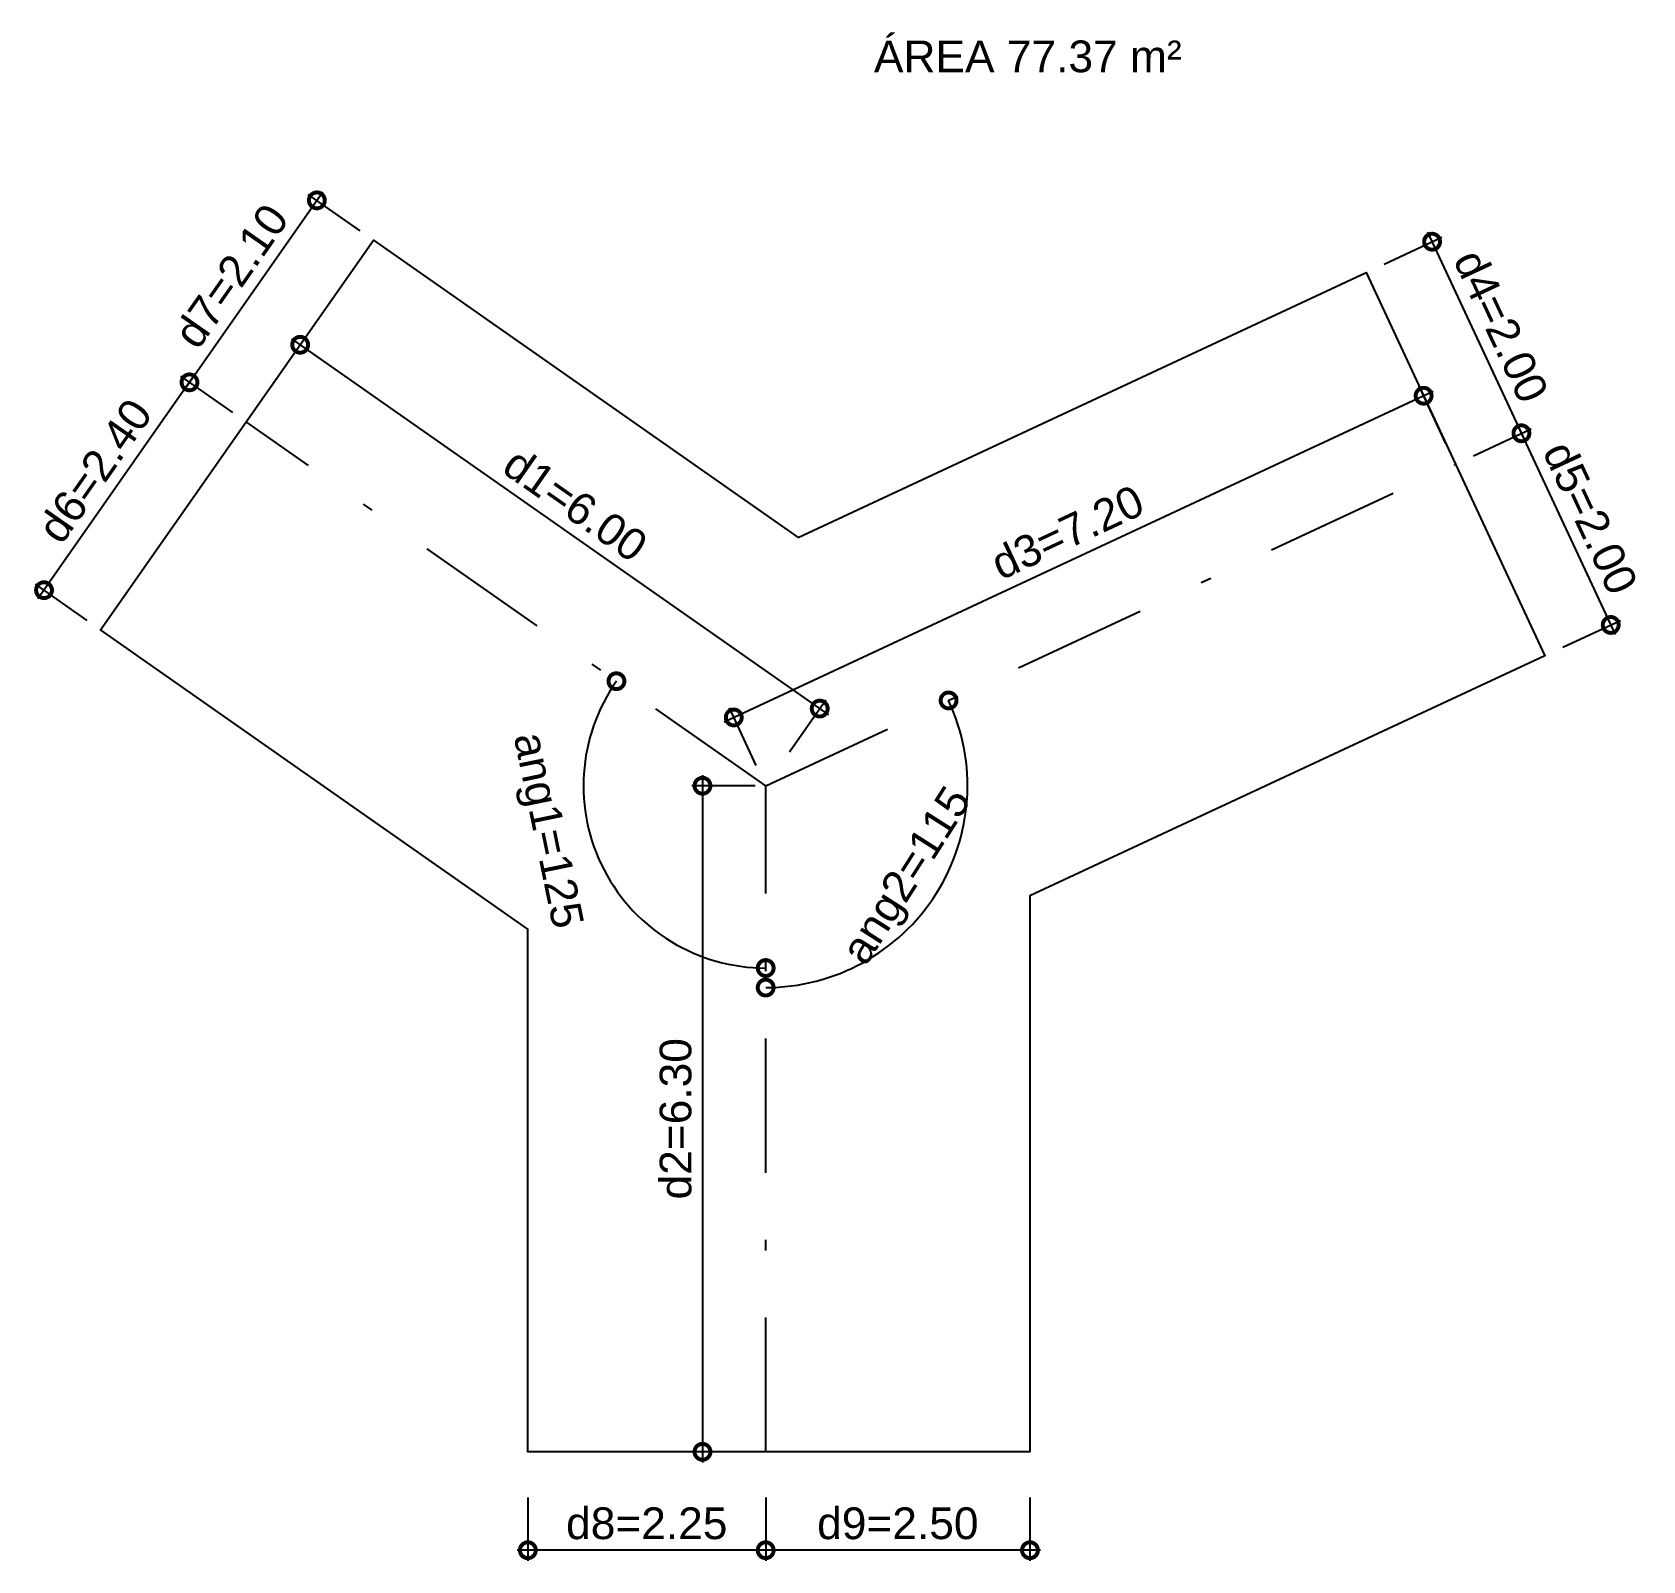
# Model space of a CAD drawing. Header units: metres. Extents: x -7.7 to 7.5, y -9.1 to 5.3.
import ezdxf

# ---------------------------------------------------------------- set-up
doc = ezdxf.new("R2010")
doc.units = ezdxf.units.M
doc.header["$LTSCALE"] = 0.1
doc.linetypes.add('DASHDOT', pattern=[25.4, 12.7, -6.35, 0, -6.35])
doc.layers.add('ARQ_EIXO CINZA 04', color=139, linetype='DASHDOT')
doc.layers.add('SIMB_01', color=1, linetype='Continuous')
doc.layers.add('COTA AZUL', color=5, linetype='Continuous', lineweight=25, true_color=0x0000ff)
doc.styles.add('Annot_3.0mm', font='arial.ttf', dxfattribs={"height": 3})
doc.styles.add('cota', font='arial.ttf')
doc.dimstyles.new('Info 01 - annot', dxfattribs={"dimtxt": 3, "dimasz": 3, "dimexe": 1, "dimexo": 1, "dimgap": 1, "dimtad": 1, "dimzin": 4, "dimtxsty": 'cota', "dimblk": 'DOTSMALL', "dimcen": 2, "dimdle": 1, "dimclrd": 256, "dimclre": 256, "dimclrt": 1, "dimazin": 2, "dimtfac": 0.09, "dimtmove": 2, "dimatfit": 2, "dimfxl": 5, "dimfxlon": 1, "dimtolj": 1, "dimtzin": 4, "dimlwd": -1, "dimarcsym": 1})

# ---------------------------------------------------------------- blocks, each defined once
blk = doc.blocks.new('_DotSmall')
at = {"color": 0, "linetype": 'ByBlock', "const_width": 0.5}
blk.add_lwpolyline([(-0.0625, 0, 1), (0.0625, 0, 1)], format="xyb", close=True, dxfattribs=at)
blk = doc.blocks.new('*D7')
at = {"layer": 'COTA AZUL', "lineweight": -2, "transparency": 16777216}
for p, q in [((-5.479, 1.964), (-5.135, 2.456)), ((-0.564, -1.477), (-0.22, -0.985))]:
    blk.add_line(p, q, dxfattribs=at)
at = {"layer": 'COTA AZUL', "transparency": 16777216}
blk.add_line((-5.274, 2.431), (-0.195, -1.125), dxfattribs=at)
at = {"layer": 'Defpoints', "color": 0, "transparency": 16777216}
for p in [(-5.703, 1.644), (-0.277, -1.067), (-0.788, -1.797)]:
    blk.add_point(p, dxfattribs=at)
at = {"layer": 'COTA AZUL', "transparency": 16777216, "xscale": 0.3, "yscale": 0.3, "zscale": 0.3}
for p, rotation in [((-5.192, 2.374), 145), ((-0.277, -1.067), 325)]:
    blk.add_blockref('_DotSmall', p, dxfattribs=dict(at, rotation=rotation))
at = {"layer": 'COTA AZUL', "color": 1, "transparency": 16777216, "insert": (-2.589, 0.861), "char_height": 0.3, "attachment_point": 5, "rotation": 325, "style": 'cota'}
blk.add_mtext('\\A1;d1=6.00', dxfattribs=at)
blk = doc.blocks.new('*D9')
at = {"layer": 'COTA AZUL', "lineweight": -2, "transparency": 16777216}
for p, q in [((-0.888, -1.797), (-1.486, -1.797)), ((-0.888, -8.097), (-1.486, -8.097))]:
    blk.add_line(p, q, dxfattribs=at)
at = {"layer": 'COTA AZUL', "transparency": 16777216}
blk.add_line((-1.386, -1.697), (-1.386, -8.197), dxfattribs=at)
at = {"layer": 'Defpoints', "color": 0, "transparency": 16777216}
for p in [(-0.788, -1.797), (-1.386, -8.097), (-0.788, -8.097)]:
    blk.add_point(p, dxfattribs=at)
at = {"layer": 'COTA AZUL', "transparency": 16777216, "xscale": 0.3, "yscale": 0.3, "zscale": 0.3}
for p, rotation in [((-1.386, -1.797), 90), ((-1.386, -8.097), 270)]:
    blk.add_blockref('_DotSmall', p, dxfattribs=dict(at, rotation=rotation))
at = {"layer": 'COTA AZUL', "color": 1, "transparency": 16777216, "insert": (-1.639, -4.947), "char_height": 0.3, "attachment_point": 5, "rotation": 90, "style": 'cota'}
blk.add_mtext('\\A1;d2=6.30', dxfattribs=at)
blk = doc.blocks.new('*D8')
at = {"layer": 'COTA AZUL', "lineweight": -2, "transparency": 16777216}
for p, q in [((5.647, 1.439), (5.394, 1.983)), ((-0.878, -1.604), (-1.132, -1.06))]:
    blk.add_line(p, q, dxfattribs=at)
at = {"layer": 'COTA AZUL', "transparency": 16777216}
blk.add_line((-1.18, -1.193), (5.526, 1.934), dxfattribs=at)
at = {"layer": 'Defpoints', "color": 0, "transparency": 16777216}
for p in [(5.436, 1.892), (5.737, 1.246), (-0.788, -1.797)]:
    blk.add_point(p, dxfattribs=at)
at = {"layer": 'COTA AZUL', "transparency": 16777216, "xscale": 0.3, "yscale": 0.3, "zscale": 0.3}
for p, rotation in [((5.436, 1.892), 25), ((-1.09, -1.151), 205)]:
    blk.add_blockref('_DotSmall', p, dxfattribs=dict(at, rotation=rotation))
at = {"layer": 'COTA AZUL', "color": 1, "transparency": 16777216, "insert": (2.066, 0.6), "char_height": 0.3, "attachment_point": 5, "rotation": 25, "style": 'cota'}
blk.add_mtext('\\A1;d3=7.20', dxfattribs=at)
blk = doc.blocks.new('*D3')
at = {"layer": 'COTA AZUL', "lineweight": -2, "transparency": 16777216}
for p, q in [((5.063, 3.138), (5.607, 3.391)), ((5.908, 1.325), (6.452, 1.579))]:
    blk.add_line(p, q, dxfattribs=at)
at = {"layer": 'COTA AZUL', "transparency": 16777216}
blk.add_line((5.474, 3.44), (6.403, 1.446), dxfattribs=at)
at = {"layer": 'Defpoints', "color": 0, "transparency": 16777216}
for p in [(4.892, 3.058), (6.361, 1.537), (5.737, 1.246)]:
    blk.add_point(p, dxfattribs=at)
at = {"layer": 'COTA AZUL', "transparency": 16777216, "xscale": 0.3, "yscale": 0.3, "zscale": 0.3}
for p, rotation in [((5.516, 3.349), 115), ((6.361, 1.537), 295)]:
    blk.add_blockref('_DotSmall', p, dxfattribs=dict(at, rotation=rotation))
at = {"layer": 'COTA AZUL', "color": 1, "transparency": 16777216, "insert": (6.168, 2.55), "char_height": 0.3, "attachment_point": 5, "rotation": 295, "style": 'cota'}
blk.add_mtext('\\A1;d4=2.00', dxfattribs=at)
blk = doc.blocks.new('*D4')
at = {"layer": 'COTA AZUL', "lineweight": -2, "transparency": 16777216}
for p, q in [((5.908, 1.325), (6.452, 1.579)), ((6.753, -0.487), (7.297, -0.234))]:
    blk.add_line(p, q, dxfattribs=at)
at = {"layer": 'COTA AZUL', "transparency": 16777216}
blk.add_line((6.319, 1.627), (7.249, -0.367), dxfattribs=at)
at = {"layer": 'Defpoints', "color": 0, "transparency": 16777216}
for p in [(5.737, 1.246), (7.206, -0.276), (6.583, -0.567)]:
    blk.add_point(p, dxfattribs=at)
at = {"layer": 'COTA AZUL', "transparency": 16777216, "xscale": 0.3, "yscale": 0.3, "zscale": 0.3}
for p, rotation in [((6.361, 1.537), 115), ((7.206, -0.276), 295)]:
    blk.add_blockref('_DotSmall', p, dxfattribs=dict(at, rotation=rotation))
at = {"layer": 'COTA AZUL', "color": 1, "transparency": 16777216, "insert": (7.013, 0.737), "char_height": 0.3, "attachment_point": 5, "rotation": 295, "style": 'cota'}
blk.add_mtext('\\A1;d5=2.00', dxfattribs=at)
blk = doc.blocks.new('*D6')
at = {"layer": 'COTA AZUL', "transparency": 16777216}
blk.add_line((-6.181, 2.101), (-7.673, -0.029), dxfattribs=at)
at = {"layer": 'COTA AZUL', "lineweight": -2, "transparency": 16777216}
for p, q in [((-5.829, 1.733), (-6.321, 2.077)), ((-7.206, -0.233), (-7.697, 0.111))]:
    blk.add_line(p, q, dxfattribs=at)
at = {"layer": 'Defpoints', "color": 0, "transparency": 16777216}
for p in [(-5.703, 1.644), (-7.615, 0.053), (-7.08, -0.322)]:
    blk.add_point(p, dxfattribs=at)
at = {"layer": 'COTA AZUL', "transparency": 16777216, "xscale": 0.3, "yscale": 0.3, "zscale": 0.3}
for p, rotation in [((-6.239, 2.019), 55.00000000000005), ((-7.615, 0.053), 235)]:
    blk.add_blockref('_DotSmall', p, dxfattribs=dict(at, rotation=rotation))
at = {"layer": 'COTA AZUL', "color": 1, "transparency": 16777216, "insert": (-7.134, 1.182), "char_height": 0.3, "attachment_point": 5, "rotation": 55, "style": 'cota'}
blk.add_mtext('\\A1;d6=2.40', dxfattribs=at)
blk = doc.blocks.new('*D5')
at = {"layer": 'COTA AZUL', "transparency": 16777216}
blk.add_line((-6.296, 1.937), (-4.977, 3.821), dxfattribs=at)
at = {"layer": 'COTA AZUL', "lineweight": -2, "transparency": 16777216}
for p, q in [((-4.625, 3.453), (-5.116, 3.797)), ((-5.829, 1.733), (-6.321, 2.077))]:
    blk.add_line(p, q, dxfattribs=at)
at = {"layer": 'Defpoints', "color": 0, "transparency": 16777216}
for p in [(-5.034, 3.74), (-4.499, 3.365), (-5.703, 1.644)]:
    blk.add_point(p, dxfattribs=at)
at = {"layer": 'COTA AZUL', "transparency": 16777216, "xscale": 0.3, "yscale": 0.3, "zscale": 0.3}
for p, rotation in [((-5.034, 3.74), 55), ((-6.239, 2.019), 235)]:
    blk.add_blockref('_DotSmall', p, dxfattribs=dict(at, rotation=rotation))
at = {"layer": 'COTA AZUL', "color": 1, "transparency": 16777216, "insert": (-5.844, 3.025), "char_height": 0.3, "attachment_point": 5, "rotation": 55, "style": 'cota'}
blk.add_mtext('\\A1;d7=2.10', dxfattribs=at)
blk = doc.blocks.new('*D13')
at = {"layer": 'COTA AZUL', "lineweight": -2, "transparency": 16777216}
for p, q in [((-3.038, -8.528), (-3.038, -9.128)), ((-0.788, -8.528), (-0.788, -9.128))]:
    blk.add_line(p, q, dxfattribs=at)
at = {"layer": 'COTA AZUL', "transparency": 16777216}
blk.add_line((-0.688, -9.028), (-3.138, -9.028), dxfattribs=at)
at = {"layer": 'Defpoints', "color": 0, "transparency": 16777216}
for p in [(-3.038, -8.097), (-0.788, -8.097), (-3.038, -9.028)]:
    blk.add_point(p, dxfattribs=at)
at = {"layer": 'COTA AZUL', "transparency": 16777216, "xscale": 0.3, "yscale": 0.3, "zscale": 0.3, "rotation": 180}
blk.add_blockref('_DotSmall', (-3.038, -9.028), dxfattribs=at)
at = {"layer": 'COTA AZUL', "transparency": 16777216, "xscale": 0.3, "yscale": 0.3, "zscale": 0.3}
blk.add_blockref('_DotSmall', (-0.788, -9.028), dxfattribs=at)
at = {"layer": 'COTA AZUL', "color": 1, "transparency": 16777216, "insert": (-1.913, -8.775), "char_height": 0.3, "attachment_point": 5, "style": 'cota'}
blk.add_mtext('\\A1;d8=2.25', dxfattribs=at)
blk = doc.blocks.new('*D12')
at = {"layer": 'COTA AZUL', "lineweight": -2, "transparency": 16777216}
for p, q in [((-0.788, -8.528), (-0.788, -9.128)), ((1.712, -8.528), (1.712, -9.128))]:
    blk.add_line(p, q, dxfattribs=at)
at = {"layer": 'COTA AZUL', "transparency": 16777216}
blk.add_line((1.812, -9.028), (-0.888, -9.028), dxfattribs=at)
at = {"layer": 'Defpoints', "color": 0, "transparency": 16777216}
for p in [(-0.788, -8.097), (1.712, -8.097), (-0.788, -9.028)]:
    blk.add_point(p, dxfattribs=at)
at = {"layer": 'COTA AZUL', "transparency": 16777216, "xscale": 0.3, "yscale": 0.3, "zscale": 0.3, "rotation": 180}
blk.add_blockref('_DotSmall', (-0.788, -9.028), dxfattribs=at)
at = {"layer": 'COTA AZUL', "transparency": 16777216, "xscale": 0.3, "yscale": 0.3, "zscale": 0.3}
blk.add_blockref('_DotSmall', (1.712, -9.028), dxfattribs=at)
at = {"layer": 'COTA AZUL', "color": 1, "transparency": 16777216, "insert": (0.462, -8.775), "char_height": 0.3, "attachment_point": 5, "style": 'cota'}
blk.add_mtext('\\A1;d9=2.50', dxfattribs=at)
blk = doc.blocks.new('*D10')
at = {"layer": 'COTA AZUL', "transparency": 16777216}
blk.add_arc((-0.788, -1.797), 1.724, 145, 270, dxfattribs=at)
at = {"layer": 'Defpoints', "color": 0, "transparency": 16777216}
for p in [(-5.703, 1.644), (-0.788, -1.797), (-0.788, -1.797), (-1.934, -3.085), (-0.788, -8.097)]:
    blk.add_point(p, dxfattribs=at)
at = {"layer": 'COTA AZUL', "transparency": 16777216, "xscale": 0.3, "yscale": 0.3, "zscale": 0.3, "rotation": 54.99999999999999}
blk.add_blockref('_DotSmall', (-2.2, -0.808), dxfattribs=at)
at = {"layer": 'COTA AZUL', "transparency": 16777216, "xscale": 0.3, "yscale": 0.3, "zscale": 0.3}
blk.add_blockref('_DotSmall', (-0.788, -3.521), dxfattribs=at)
at = {"layer": 'COTA AZUL', "color": 1, "transparency": 16777216, "insert": (-2.881, -2.226), "char_height": 0.3, "attachment_point": 5, "rotation": 281.5887, "style": 'cota'}
blk.add_mtext('\\A1;ang1=125', dxfattribs=at)
blk = doc.blocks.new('*D11')
at = {"layer": 'COTA AZUL', "transparency": 16777216}
blk.add_arc((-0.788, -1.797), 1.909, 270, 25, dxfattribs=at)
at = {"layer": 'Defpoints', "color": 0, "transparency": 16777216}
for p in [(5.737, 1.246), (-0.788, -1.797), (-0.788, -1.797), (0.396, -3.295), (-0.788, -8.097)]:
    blk.add_point(p, dxfattribs=at)
at = {"layer": 'COTA AZUL', "transparency": 16777216, "xscale": 0.3, "yscale": 0.3, "zscale": 0.3}
for p, rotation in [((0.942, -0.99), 115), ((-0.788, -3.706), 180)]:
    blk.add_blockref('_DotSmall', p, dxfattribs=dict(at, rotation=rotation))
at = {"layer": 'COTA AZUL', "color": 1, "transparency": 16777216, "insert": (0.573, -2.665), "char_height": 0.3, "attachment_point": 5, "rotation": 57.5, "style": 'cota'}
blk.add_mtext('\\A1;ang2=115', dxfattribs=at)

msp = doc.modelspace()

# ---------------------------------------------------------------- linework, layer by layer
msp.add_lwpolyline([(-5.703, 1.644), (-4.499, 3.365), (-0.482, 0.552), (4.892, 3.058), (5.737, 1.246), (6.583, -0.567), (1.712, -2.838), (1.712, -8.097), (-0.788, -8.097), (-3.038, -8.097), (-3.038, -3.152), (-7.08, -0.322), (-5.703, 1.644)])
at = {"layer": 'ARQ_EIXO CINZA 04'}
for p, q in [((-0.788, -1.797), (-5.703, 1.644)), ((-0.788, -1.797), (5.737, 1.246)), ((-0.788, -8.097), (-0.788, -1.797))]:
    msp.add_line(p, q, dxfattribs=at)

# ---------------------------------------------------------------- texts
at = {"layer": 'SIMB_01', "insert": (0.236, 5.252), "char_height": 0.3, "width": 3.9108, "attachment_point": 1, "style": 'Annot_3.0mm'}
msp.add_mtext('ÁREA 77.37 m²', dxfattribs=at)

# ---------------------------------------------------------------- dimensions: what is measured, and where the dimension line sits
at = {"layer": 'COTA AZUL'}
for p1, p2, distance, text, picture, middle in [((-5.703, 1.644), (-4.499, 3.365), 0.654, 'd7=2.10', '*D5', (-5.844, 3.025)), ((4.892, 3.058), (5.737, 1.246), 0.688, 'd4=2.00', '*D3', (6.168, 2.55)), ((-5.703, 1.644), (-0.788, -1.797), 0.891, 'd1=6.00', '*D7', (-2.589, 0.861)), ((-5.703, 1.644), (-7.08, -0.322), -0.654, 'd6=2.40', '*D6', (-7.134, 1.182)), ((-0.788, -1.797), (5.737, 1.246), 0.713, 'd3=7.20', '*D8', (2.066, 0.6)), ((5.737, 1.246), (6.583, -0.567), 0.688, 'd5=2.00', '*D4', (7.013, 0.737)), ((-0.788, -8.097), (-3.038, -8.097), 0.931, 'd8=2.25', '*D13', (-1.913, -8.775)), ((1.712, -8.097), (-0.788, -8.097), 0.931, 'd9=2.50', '*D12', (0.462, -8.775))]:
    dim = msp.add_aligned_dim(p1=p1, p2=p2, distance=distance, text=text, dimstyle='Info 01 - annot', override={"dimscale": 0}, dxfattribs=at)
    dim.commit()
    dim.dimension.update_dxf_attribs({"geometry": picture, "text_midpoint": middle})
dim = msp.add_angular_dim_2l(base=(-1.934, -3.085), line1=((-0.788, -1.797), (-5.703, 1.644)), line2=((-0.788, -8.097), (-0.788, -1.797)), text='ang1=125', dimstyle='Info 01 - annot', override={"dimscale": 0}, dxfattribs=at)
dim.commit()
dim.dimension.update_dxf_attribs({"geometry": '*D10', "text_midpoint": (-2.881, -2.226), "dimtype": 162})
dim = msp.add_angular_dim_2l(base=(0.396, -3.295), line1=((-0.788, -1.797), (5.737, 1.246)), line2=((-0.788, -8.097), (-0.788, -1.797)), text='ang2=115', dimstyle='Info 01 - annot', override={"dimscale": 0}, dxfattribs=at)
dim.commit()
dim.dimension.update_dxf_attribs({"geometry": '*D11', "text_midpoint": (0.573, -2.665)})
dim = msp.add_linear_dim(base=(-1.386, -8.097), p1=(-0.788, -1.797), p2=(-0.788, -8.097), angle=90, text='d2=6.30', dimstyle='Info 01 - annot', override={"dimscale": 0}, dxfattribs=at)
dim.commit()
dim.dimension.update_dxf_attribs({"geometry": '*D9', "text_midpoint": (-1.639, -4.947)})

doc.saveas('drawing.dxf')
